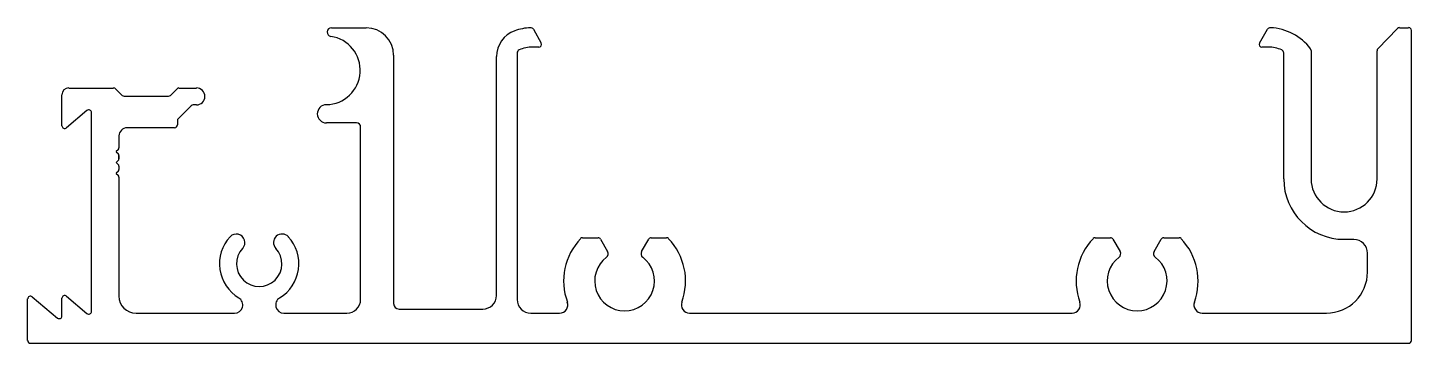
# Model space of a CAD drawing. Extents: x -64 to 64, y 6 to 35.
import ezdxf

# ---------------------------------------------------------------- set-up
doc = ezdxf.new("R2010")
doc.units = 0
doc.layers.add('1', color=7, linetype='CONTINUOUS')

msp = doc.modelspace()

# ---------------------------------------------------------------- linework, layer by layer
at = {"layer": '1', "linetype": 'CONTINUOUS'}
for p, q in [((-35.94, 35.13), (-32.73, 35.13)), ((-17.24, 34.99), (-16.51, 33.72)), ((50.03, 33.72), (50.77, 34.99)), ((60.99, 33.19), (62.82, 35.07)), ((63, 35.14), (63.84, 35.14)), ((64.09, 34.89), (64.09, 6.15)), ((-16.72, 33.34), (-17.31, 33.34)), ((50.83, 33.34), (50.25, 33.34)), ((-30.19, 32.59), (-30.19, 9.58)), ((-20.65, 10.34), (-20.65, 32.46)), ((-18.74, 32.8), (-18.74, 9.96)), ((52.27, 21.12), (52.27, 32.8)), ((54.81, 33.03), (54.81, 21.12)), ((60.91, 21.12), (60.91, 33.01)), ((-60.28, 29.55), (-56.12, 29.55)), ((-55.94, 29.48), (-55.33, 28.87)), ((-50.86, 28.87), (-50.25, 29.48)), ((-50.07, 29.55), (-48.46, 29.55)), ((-60.91, 26.06), (-60.91, 28.92)), ((-55.15, 28.79), (-51.04, 28.79)), ((-58.59, 27.46), (-60.49, 25.87)), ((-58.17, 8.86), (-58.17, 27.27)), ((-48.94, 27.91), (-50.14, 26.71)), ((-48.46, 27.98), (-48.76, 27.98)), ((-50.47, 25.87), (-54.87, 25.87)), ((-50.21, 26.53), (-50.21, 26.13)), ((-33.62, 26.32), (-36.41, 26.32)), ((-33.24, 9.96), (-33.24, 25.94)), ((-55.63, 25.11), (-55.63, 24)), ((-55.71, 23.83), (-55.88, 23.66)), ((-55.88, 23.64), (-55.71, 23.47)), ((-55.63, 24), (-55.63, 24)), ((-55.63, 23.3), (-55.63, 23)), ((-55.63, 23), (-55.63, 23.3)), ((-55.63, 23.3), (-55.63, 23)), ((-55.63, 23), (-55.63, 23.3)), ((-55.63, 23.3), (-55.63, 23)), ((-55.71, 22.83), (-55.88, 22.66)), ((-55.88, 22.64), (-55.71, 22.47)), ((-55.71, 21.83), (-55.88, 21.66)), ((-55.63, 22.3), (-55.63, 22)), ((-55.88, 21.64), (-55.71, 21.47)), ((-55.63, 21.3), (-55.63, 10.27)), ((-12.68, 15.67), (-11.24, 15.67)), ((-11.02, 15.55), (-10.36, 14.39)), ((-7.22, 14.39), (-6.55, 15.55)), ((-6.33, 15.67), (-4.9, 15.67)), ((34.8, 15.67), (36.23, 15.67)), ((36.45, 15.55), (37.12, 14.39)), ((40.26, 14.39), (40.93, 15.55)), ((41.15, 15.67), (42.58, 15.67)), ((58.76, 15.52), (57.86, 15.52)), ((60.03, 12.5), (60.03, 14.25)), ((-60.49, 10.26), (-58.59, 8.66)), ((-64.09, 6.15), (-64.09, 10.01)), ((-63.67, 10.2), (-61.33, 8.24)), ((-60.91, 8.43), (-60.91, 10.07)), ((-29.68, 9.07), (-21.92, 9.07)), ((-54.04, 8.69), (-44.92, 8.69)), ((-40.35, 8.69), (-34.51, 8.69)), ((-17.47, 8.69), (-14.81, 8.69)), ((-2.77, 8.69), (32.67, 8.69)), ((44.71, 8.69), (56.22, 8.69)), ((63.84, 5.89), (-63.83, 5.89))]:
    msp.add_line(p, q, dxfattribs=at)
for centre, radius, start, end in [((-35.94, 34.73), 0.4, 90, 261.5291), ((-32.73, 32.59), 2.54, 0, 90), ((-18.11, 32.46), 2.54, 109.7181, 180), ((-17.31, 30.23), 4.91, 92.4079, 109.7181), ((-17.5, 34.84), 0.3, 30, 92.4079), ((51.03, 34.84), 0.3, 87.5921, 150), ((50.83, 30.23), 4.91, 36.9883, 87.5942), ((63, 34.89), 0.254, 90, 135.6444), ((63.84, 34.89), 0.254, 360, 90), ((-36.46, 31.19), 3.18, 270.8241, 81.5291), ((-17.31, 30.23), 3.11, 90, 113.8108), ((-16.73, 33.59), 0.25, 270.0402, 29.9598), ((50.25, 33.59), 0.25, 150, 270), ((50.83, 30.23), 3.11, 66.1902, 90), ((-18.44, 32.8), 0.3, 113.8108, 180), ((51.97, 32.8), 0.3, 0, 66.1902), ((54.55, 33.03), 0.254, 360, 36.9883), ((61.17, 33.01), 0.254, 135.6444, 180), ((-60.28, 28.92), 0.635, 90, 180), ((-56.12, 29.3), 0.254, 45, 90), ((-50.07, 29.3), 0.254, 90, 135), ((-48.46, 28.77), 0.787, 270, 90), ((-55.15, 29.05), 0.254, 225, 270), ((-51.04, 29.05), 0.254, 270, 315), ((-58.43, 27.27), 0.254, 0.0001, 129.9999), ((-48.76, 27.73), 0.254, 90, 135), ((-36.41, 27.16), 0.843, 90.8241, 270), ((-60.66, 26.06), 0.254, 180, 310), ((-54.87, 25.11), 0.762, 90, 180), ((-50.47, 26.13), 0.254, 270, 0), ((-49.96, 26.53), 0.254, 135, 180), ((-33.62, 25.94), 0.381, 360, 90), ((-55.87, 23.65), 0.008, 135, 225), ((-55.88, 24), 0.25, 315, 360), ((-55.88, 23.3), 0.25, 0, 45), ((-55.87, 22.65), 0.008, 135, 225), ((-55.88, 23), 0.25, 315, 360), ((-55.88, 22.3), 0.25, 360, 45), ((-55.88, 22), 0.25, 315, 360), ((-55.87, 21.65), 0.008, 135, 225), ((-55.88, 21.3), 0.25, 0, 45), ((57.86, 21.12), 5.59, 180, 270), ((57.86, 21.12), 3.05, 180, 360), ((-42.64, 13.26), 3.68, 137.0432, 239.0305), ((-44.75, 15.23), 0.794, 317.0432, 137.0432), ((-40.52, 15.23), 0.794, 42.9568, 222.9568), ((-42.64, 13.26), 3.68, 300.9695, 42.9568), ((-8.79, 11.67), 5.65, 136.069, 200.2816), ((-12.68, 15.42), 0.254, 90, 136.069), ((-11.24, 15.42), 0.254, 30, 90), ((-6.33, 15.42), 0.254, 90, 150), ((-4.9, 15.42), 0.254, 43.931, 90), ((-8.79, 11.67), 5.65, 339.7184, 43.931), ((38.69, 11.67), 5.65, 136.069, 200.2816), ((34.8, 15.42), 0.254, 90, 136.069), ((36.23, 15.42), 0.254, 30, 90), ((41.15, 15.42), 0.254, 90, 150), ((42.58, 15.42), 0.254, 43.931, 90), ((38.69, 11.67), 5.65, 339.7184, 43.931), ((58.76, 14.25), 1.27, 360, 90), ((-42.64, 13.26), 2.1, 137.0432, 42.9568), ((-10.71, 14.19), 0.4, 307.2523, 30), ((-6.87, 14.19), 0.4, 150, 232.7477), ((36.77, 14.19), 0.4, 307.2523, 30), ((40.61, 14.19), 0.4, 150, 232.7477), ((-8.79, 11.67), 2.77, 127.2523, 52.7477), ((38.69, 11.67), 2.77, 127.2523, 52.7477), ((56.22, 12.5), 3.81, 270, 0), ((-63.83, 10.01), 0.254, 50.0001, 180), ((-60.66, 10.07), 0.254, 50, 180), ((-54.04, 10.27), 1.59, 180, 270), ((-21.92, 10.34), 1.27, 270, 0), ((-44.92, 9.45), 0.762, 270, 59.0305), ((-40.35, 9.45), 0.762, 120.9695, 270), ((-34.51, 9.96), 1.27, 270, 360), ((-29.68, 9.58), 0.508, 180, 270), ((-17.47, 9.96), 1.27, 180, 270), ((-14.81, 9.45), 0.762, 270, 20.2816), ((-2.77, 9.45), 0.762, 159.7184, 270), ((32.67, 9.45), 0.762, 270, 20.2816), ((44.71, 9.45), 0.762, 159.7184, 270), ((-61.16, 8.43), 0.254, 230.0131, 358.4924), ((-58.43, 8.86), 0.254, 230, 0), ((-63.83, 6.15), 0.254, 180, 270), ((63.84, 6.15), 0.254, 270, 0)]:
    msp.add_arc(centre, radius, start, end, dxfattribs=at)

doc.saveas('drawing.dxf')
